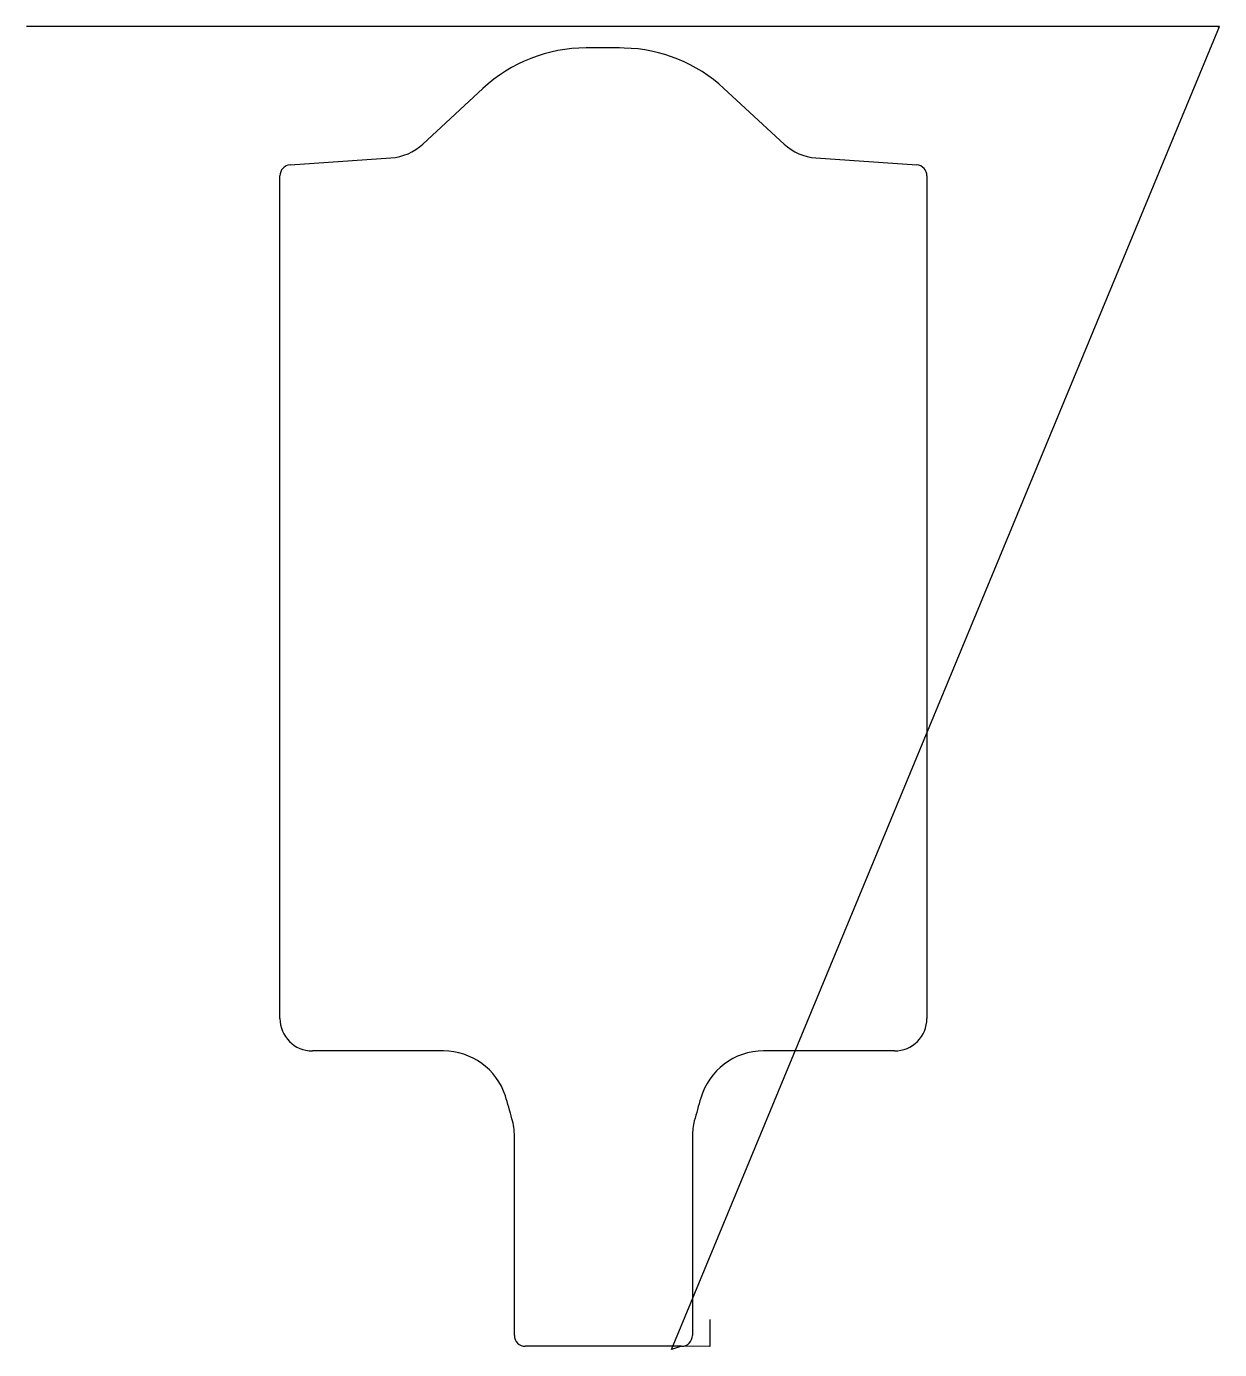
# Model space of a CAD drawing. Header units: metres. Extents: x 518 to 1068, y 30 to 639.
import ezdxf

# ---------------------------------------------------------------- set-up
doc = ezdxf.new("R2010")
doc.units = ezdxf.units.M

msp = doc.modelspace()

# ---------------------------------------------------------------- linework, layer by layer
at = {"layer": 'TOOL_0'}
for p, q in [((519.151, 639.388), (518.151, 639.388)), ((1066.622, 639.388), (519.151, 639.388)), ((815.195, 29.96), (1067.622, 639.388)), ((1067.622, 639.388), (1066.622, 639.388)), ((1066.622, 639.388), (1067.622, 639.388)), ((1067.622, 639.388), (1066.622, 639.388)), ((700.662, 585.193), (728.357, 610.839)), ((839.397, 610.839), (867.092, 585.193)), ((639.529, 575.609), (686.03, 578.861)), ((881.724, 578.861), (928.226, 575.609)), ((634.878, 182.477), (634.878, 570.621)), ((932.877, 570.621), (932.877, 182.477)), ((710.195, 167.477), (649.878, 167.477)), ((917.877, 167.477), (857.56, 167.477)), ((742.878, 36.477), (742.878, 128.261)), ((824.877, 128.26), (824.877, 36.476)), ((832.806, 43.841), (832.88, 31.297)), ((819.878, 31.477), (747.878, 31.477)), ((819.877, 31.476), (815.195, 29.96)), ((832.88, 31.297), (819.878, 31.477))]:
    msp.add_line(p, q, dxfattribs=at)
for centre, radius, start, end in [((775.918, 559.478), 70, 90, 132.800116), ((783.877, -122.403), 751.923, 89.269003, 90.606479), ((791.808, 559.41), 70.069, 47.220865, 88.640841), ((684.322, 602.88), 24.08, 274.067477, 312.733061), ((883.432, 602.88), 24.08, 227.266939, 265.932523), ((639.891, 570.609), 5.013, 94.140989, 179.862847), ((927.864, 570.609), 5.013, 0.137153, 85.859011), ((649.878, 182.477), 15, 180, 270), ((917.877, 182.477), 15, 270, 0), ((710.18, 137.456), 30.021, 18.084297, 89.971372), ((857.56, 137.477), 30, 90, 164.0003), ((447.012, 56.874), 305.245, 15.073222, 17.128798), ((1127.132, 55.042), 311.891, 163.09295, 165.093031), ((713.878, 128.261), 29, 0, 15.998858), ((854.477, 128.187), 29.6, 166.143561, 179.858697), ((747.878, 36.477), 5, 180, 270), ((819.877, 36.476), 5, 270, 0)]:
    msp.add_arc(centre, radius, start, end, dxfattribs=at)

doc.saveas('drawing.dxf')
